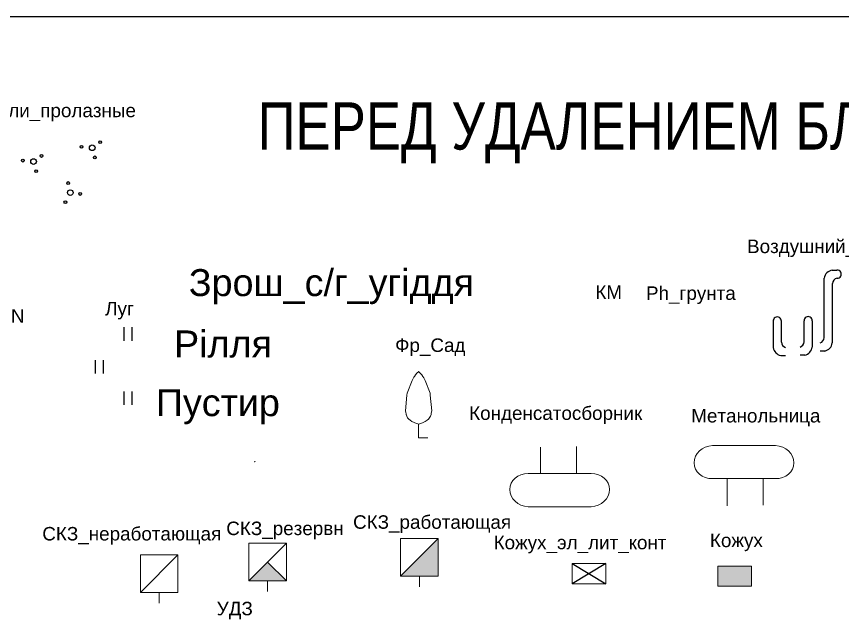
# Model space of a CAD drawing. Header units: millimetres. Extents: x -226 to 1784, y 0 to 1137.
# Drawn here: x -162.3 to -101.1, y 194.9 to 239.9 of the extents above; entities that cross this region are included whole.
import ezdxf

# ---------------------------------------------------------------- set-up
doc = ezdxf.new("R2010")
doc.units = ezdxf.units.MM
for name, color, linetype in [('ИсследТрД', 6, 'Continuous'), ('Перешкоди', 7, 'Continuous'), ('Текст', 7, 'Continuous')]:
    doc.layers.add(name, color=color, linetype=linetype)
doc.styles.get("Standard").update_dxf_attribs({"font": 'arial.ttf'})

# ---------------------------------------------------------------- blocks, each defined once
blk = doc.blocks.new('СКЗ_неработающая')
at = {"layer": 'Перешкоди', "color": 7, "linetype": 'ByBlock', "lineweight": 15}
for p, q in [((1.392, 3.58), (-1.392, 3.58)), ((-1.392, 3.58), (-1.392, 0.796)), ((-1.392, 0.796), (1.392, 3.58)), ((1.392, 0.796), (1.392, 3.58)), ((-1.392, 0.796), (1.392, 0.796)), ((0, 0), (0, 0.796))]:
    blk.add_line(p, q, dxfattribs=at)
blk = doc.blocks.new('СКЗ_работающая')
at = {"layer": 'Перешкоди', "linetype": 'ByBlock', "lineweight": 15}
blk.add_hatch(color=7, dxfattribs=at).paths.add_polyline_path([(-1.392, 0.796), (1.392, 0.796), (1.392, 3.58)])
at = {"layer": 'Перешкоди', "color": 7, "linetype": 'ByBlock', "lineweight": 15}
for p, q in [((1.392, 3.58), (-1.392, 3.58)), ((-1.392, 3.58), (-1.392, 0.796)), ((-1.392, 0.796), (1.392, 3.58)), ((1.392, 0.796), (1.392, 3.58)), ((-1.392, 0.796), (1.392, 0.796)), ((0, 0), (0, 0.796))]:
    blk.add_line(p, q, dxfattribs=at)
blk = doc.blocks.new('СКЗ_резервн')
at = {"layer": 'Перешкоди', "lineweight": -2}
h = blk.add_hatch(color=7, dxfattribs=at)
h.paths.add_polyline_path([(0, 2.188), (0, 0.796), (1.392, 0.796)])
h.paths.add_polyline_path([(0, 2.188), (-1.392, 0.796), (0, 0.796)])
at = {"layer": 'Перешкоди', "color": 7, "linetype": 'ByBlock', "lineweight": 15}
for p, q in [((1.392, 3.58), (-1.392, 3.58)), ((-1.392, 3.58), (-1.392, 0.796)), ((-1.392, 0.796), (1.392, 3.58)), ((1.392, 0.796), (1.392, 3.58)), ((-1.392, 0.796), (1.392, 0.796)), ((0, 0), (0, 0.796))]:
    blk.add_line(p, q, dxfattribs=at)
at = {"layer": 'Перешкоди', "color": 7, "lineweight": -2}
blk.add_line((1.392, 0.796), (0, 2.188), dxfattribs=at)
blk = doc.blocks.new('Кожух_эл_лит_конт')
at = {"layer": 'Перешкоди', "color": 7, "linetype": 'ByBlock', "lineweight": 15}
for p, q in [((1.25, 0.75), (-1.25, 0.75)), ((-1.25, 0.75), (-1.25, -0.75)), ((1.25, -0.75), (1.25, 0.75)), ((-1.25, -0.75), (1.25, -0.75))]:
    blk.add_line(p, q, dxfattribs=at)
at = {"layer": 'Перешкоди', "color": 7, "lineweight": -2}
for p, q in [((-1.25, 0.75), (1.25, -0.75)), ((1.25, 0.75), (-1.25, -0.75))]:
    blk.add_line(p, q, dxfattribs=at)
at = {"layer": 'Перешкоди', "color": 5, "linetype": 'ByBlock', "lineweight": 15}
blk.add_line((0.25, -0.75), (0.25, -0.75), dxfattribs=at)
blk = doc.blocks.new('Фр_Сад')
at = {"layer": 'Перешкоди', "color": 3, "linetype": 'ByBlock', "lineweight": 15}
for p, q in [((-0.123, 4.796), (0.011, 4.925)), ((0.123, 4.796), (-0.011, 4.925)), ((-0.474, 4.27), (-0.35, 4.502)), ((-0.35, 4.502), (-0.319, 4.557)), ((-0.319, 4.557), (-0.233, 4.673)), ((-0.233, 4.673), (-0.123, 4.796)), ((0.233, 4.673), (0.123, 4.796)), ((0.319, 4.557), (0.233, 4.673)), ((0.381, 4.447), (0.319, 4.557)), ((0.474, 4.27), (0.35, 4.502)), ((-0.474, 4.27), (-0.846, 3.32)), ((0.474, 4.27), (0.846, 3.32)), ((-0.865, 3.179), (-0.968, 2.011)), ((-0.865, 3.179), (-0.846, 3.32)), ((0.865, 3.179), (0.846, 3.32)), ((0.865, 3.179), (0.968, 2.011)), ((-0.968, 2.011), (-0.896, 1.67)), ((0.916, 1.728), (0.935, 1.842)), ((0.968, 2.011), (0.935, 1.842)), ((-0.876, 1.613), (-0.916, 1.728)), ((-0.815, 1.505), (-0.876, 1.613)), ((-0.73, 1.405), (-0.815, 1.505)), ((-0.623, 1.312), (-0.73, 1.405)), ((-0.494, 1.227), (-0.623, 1.312)), ((-0.342, 1.149), (-0.494, 1.227)), ((0.342, 1.149), (0.494, 1.227)), ((0.494, 1.227), (0.623, 1.312)), ((0.623, 1.312), (0.73, 1.405)), ((0.73, 1.405), (0.876, 1.613)), ((0.876, 1.613), (0.916, 1.728)), ((-0.168, 1.079), (-0.342, 1.149)), ((0.029, 1.016), (-0.168, 1.079)), ((-0.029, 1.016), (0.168, 1.079)), ((0, 0), (0, 1.025)), ((0.168, 1.079), (0.342, 1.149)), ((0, 0), (0.678, 0))]:
    blk.add_line(p, q, dxfattribs=at)
blk = doc.blocks.new('Кожух')
at = {"layer": 'Перешкоди', "linetype": 'ByBlock', "lineweight": 15}
blk.add_hatch(color=7, dxfattribs=at).paths.add_polyline_path([(1.24, 0.736), (-1.26, 0.736), (-1.26, -0.764), (1.24, -0.764)])
at = {"layer": 'Перешкоди', "color": 7, "linetype": 'ByBlock', "lineweight": 15}
for p, q in [((1.24, 0.736), (-1.26, 0.736)), ((-1.26, 0.736), (-1.26, -0.764)), ((1.24, -0.764), (1.24, 0.736)), ((-1.26, -0.764), (1.24, -0.764)), ((0.24, -0.764), (0.24, -0.764))]:
    blk.add_line(p, q, dxfattribs=at)
blk = doc.blocks.new('Сх_поля')
at = {"layer": 'Перешкоди', "lineweight": -2, "insert": (0, 2.333), "char_height": 2, "width": 6.94213, "attachment_point": 1}
blk.add_mtext('Рiлля', dxfattribs=at)
blk = doc.blocks.new('Возд_перех_нач')
at = {"layer": 'ИсследТрД', "lineweight": -2}
for p, q in [((0.908, 5.699), (1.252, 5.699)), ((0.307, 0.692), (0.309, 5.099)), ((0.909, 4.694), (0.906, 0.3))]:
    blk.add_line(p, q, dxfattribs=at)
at = {"layer": 'ИсследТрД'}
blk.add_line((0.354, -0.3), (0, -0.3), dxfattribs=at)
at = {"layer": 'ИсследТрД', "lineweight": -2}
for centre, radius, start, end in [((1.026, 4.983), 0.726, 99.37749, 170.78762), ((1.275, 5.399), 0.301, 266.38341, 94.25524), ((1.347, 4.67), 0.438, 101.97961, 176.95164), ((-0.122, 0.712), 0.43, 286.50953, 357.32584), ((0.207, 0.389), 0.705, 282.09084, 352.74045)]:
    blk.add_arc(centre, radius, start, end, dxfattribs=at)
blk = doc.blocks.new('Сх_поля_орош')
at = {"layer": 'Перешкоди', "lineweight": -2, "insert": (-0.485, 1.989), "char_height": 2, "width": 27.54157, "attachment_point": 1}
blk.add_mtext('Зрош_с/г_угiддя', dxfattribs=at)
blk = doc.blocks.new('Метанольница')
at = {"layer": 'Перешкоди', "lineweight": 0}
for p, q in [((-2.335, 4.461), (2.34, 4.461)), ((-2.337, 2.006), (2.337, 2.006))]:
    blk.add_line(p, q, dxfattribs=at)
at = {"layer": 'Перешкоди', "color": 7, "linetype": 'ByBlock', "lineweight": 0}
for p, q in [((-1.251, 0), (-1.251, 2.006)), ((1.417, 0.039), (1.417, 2.006))]:
    blk.add_line(p, q, dxfattribs=at)
blk.add_ellipse((-2.31, 3.235), major_axis=(-1.372, -0.235), ratio=0.878815, start_param=4.580953, end_param=7.684579, dxfattribs=at)
at = {"layer": 'Перешкоди', "color": 7, "linetype": 'ByBlock', "lineweight": 0, "extrusion": (0, 0, -1)}
blk.add_ellipse((2.312, 3.235), major_axis=(1.372, -0.238), ratio=0.878815, start_param=4.580953, end_param=7.684579, dxfattribs=at)
blk = doc.blocks.new('Пустырь')
at = {"layer": 'Текст', "insert": (0, 1), "char_height": 2, "width": 4.88869, "attachment_point": 1}
blk.add_mtext('Пустир', dxfattribs=at)
blk = doc.blocks.new('Конденсатосборник')
at = {"layer": 'Перешкоди', "color": 7, "linetype": 'ByBlock', "lineweight": 0}
for p, q in [((0, 0), (0, -1.967)), ((2.669, 0.039), (2.669, -1.967))]:
    blk.add_line(p, q, dxfattribs=at)
at = {"layer": 'Перешкоди', "lineweight": 0}
for p, q in [((3.755, -1.967), (-0.92, -1.967)), ((3.753, -4.422), (-0.922, -4.422))]:
    blk.add_line(p, q, dxfattribs=at)
at = {"layer": 'Перешкоди', "color": 7, "linetype": 'ByBlock', "lineweight": 0, "extrusion": (0, 0, -1)}
blk.add_ellipse((-0.895, -3.196), major_axis=(-1.372, 0.238), ratio=0.878815, start_param=4.580953, end_param=7.684579, dxfattribs=at)
at = {"layer": 'Перешкоди', "color": 7, "linetype": 'ByBlock', "lineweight": 0}
blk.add_ellipse((3.727, -3.196), major_axis=(1.372, 0.235), ratio=0.878815, start_param=4.580953, end_param=7.684579, dxfattribs=at)
blk = doc.blocks.new('Заросли_пролазные')
at = {"lineweight": -2}
h = blk.add_hatch(color=256, dxfattribs=at)
h.set_gradient(color1=(5, 5, 5), color2=(0, 0, 0), one_color=1)
h.paths.add_polyline_path([(5.843, 1.379, 1), (5.632, 1.379, 1)])
h.paths.add_polyline_path([(4.245, 1.03, 1), (4.456, 1.03, 1)])
h.paths.add_polyline_path([(5.439, 0.252, 1), (5.228, 0.252, 1)])
h = blk.add_hatch(color=256, dxfattribs=at)
h.set_gradient(color1=(5, 5, 5), color2=(0, 0, 0), one_color=1)
h.paths.add_polyline_path([(1.493, 0.359, 1), (1.282, 0.359, 1)])
h.paths.add_polyline_path([(-0.105, 0.01, 1), (0.106, 0.01, 1)])
h.paths.add_polyline_path([(1.088, -0.768, 1), (0.878, -0.768, 1)])
h = blk.add_hatch(color=256, dxfattribs=at)
h.set_gradient(color1=(5, 5, 5), color2=(0, 0, 0), one_color=1)
h.paths.add_polyline_path([(3.468, -1.652, 1), (3.258, -1.652, 1)])
h.paths.add_polyline_path([(3.256, -3.066, 1), (3.045, -3.066, 1)])
h.paths.add_polyline_path([(4.352, -2.459, 1), (4.142, -2.459, 1)])
for centre, radius in [((5.737, 1.379), 0.105), ((4.351, 1.03), 0.105), ((5.144, 0.963), 0.21), ((0, 0.01), 0.105), ((0.794, -0.057), 0.21), ((1.387, 0.359), 0.105), ((5.333, 0.252), 0.105), ((0.983, -0.768), 0.105), ((3.363, -1.652), 0.105), ((3.518, -2.36), 0.21), ((4.247, -2.459), 0.105), ((3.15, -3.066), 0.105)]:
    blk.add_circle(centre, radius, dxfattribs=at)
blk = doc.blocks.new('Объект')
at = {"lineweight": -2}
blk.add_circle((0, 0), 0.01, dxfattribs=at)
blk = doc.blocks.new('КМ')
at = {"layer": 'Defpoints'}
blk.add_point((0, 0), dxfattribs=at)
blk = doc.blocks.new('Ph_грунта')
at = {"layer": 'Defpoints'}
blk.add_point((0, 0), dxfattribs=at)
blk = doc.blocks.new('Луг')
at = {"layer": 'Перешкоди', "color": 3, "linetype": 'ByBlock'}
for p, q in [((-0.3, 2.934), (-0.3, 1.934)), ((0.3, 2.934), (0.3, 1.934)), ((-2.434, 0.5), (-2.434, -0.5)), ((-1.833, 0.5), (-1.833, -0.5)), ((-0.3, -1.821), (-0.3, -2.821)), ((0.3, -1.821), (0.3, -2.821))]:
    blk.add_line(p, q, dxfattribs=at)
blk = doc.blocks.new('Вход_в_землю')
at = {"layer": 'ИсследТрД', "lineweight": -2}
for p, q in [((-0.908, 2.236), (-0.907, 0.286)), ((-0.307, 0.692), (-0.308, 2.233))]:
    blk.add_line(p, q, dxfattribs=at)
at = {"layer": 'ИсследТрД'}
blk.add_line((-0.354, -0.3), (0, -0.3), dxfattribs=at)
at = {"layer": 'ИсследТрД', "lineweight": -2}
for centre, radius, start, end in [((-0.608, 2.255), 0.301, 355.74476, 183.61659), ((0.122, 0.712), 0.43, 182.67416, 253.49047), ((-0.203, 0.396), 0.712, 188.85841, 257.71698)]:
    blk.add_arc(centre, radius, start, end, dxfattribs=at)
blk = doc.blocks.new('Выход_из_земли')
at = {"layer": 'ИсследТрД', "lineweight": -2}
for p, q in [((0.307, 0.692), (0.308, 2.233)), ((0.908, 2.236), (0.907, 0.286))]:
    blk.add_line(p, q, dxfattribs=at)
at = {"layer": 'ИсследТрД'}
blk.add_line((0.354, -0.3), (0, -0.3), dxfattribs=at)
at = {"layer": 'ИсследТрД', "lineweight": -2}
for centre, radius, start, end in [((0.608, 2.255), 0.301, 356.38341, 184.25524), ((-0.122, 0.712), 0.43, 286.50953, 357.32584), ((0.203, 0.396), 0.712, 282.28302, 351.14159)]:
    blk.add_arc(centre, radius, start, end, dxfattribs=at)

msp = doc.modelspace()

# ---------------------------------------------------------------- linework, layer by layer
at = {"layer": 'Перешкоди', "color": 1, "lineweight": -2}
msp.add_lwpolyline([(-226.368, 239.925), (-52.51, 239.925), (-52.51, 84.258), (-226.368, 84.258)], close=True, dxfattribs=at)

# ---------------------------------------------------------------- block references
at = {"lineweight": -2}
for name, p in [('Заросли_пролазные', (-161.851, 229.229)), ('Сх_поля_орош', (-149.058, 219.21)), ('Возд_перех_нач', (-102.737, 215.427)), ('Пустырь', (-151.988, 211.298)), ('Конденсатосборник', (-123.464, 208.003)), ('Метанольница', (-108.381, 203.66)), ('Объект', (-144.658, 206.916))]:
    msp.add_blockref(name, p, dxfattribs=at)
at = {"layer": 'Defpoints'}
for name, p in [('КМ', (-118.211, 218.271)), ('Ph_грунта', (-115.207, 218.348)), ('Луг', (-154.061, 213.958))]:
    msp.add_blockref(name, p, dxfattribs=at)
at = {"layer": 'ИсследТрД'}
for name, p in [('Вход_в_землю', (-105.301, 215.095)), ('Выход_из_земли', (-104.224, 215.123))]:
    msp.add_blockref(name, p, dxfattribs=at)
at = {"layer": 'Перешкоди', "lineweight": -2}
for name, p in [('Фр_Сад', (-132.502, 208.68)), ('Кожух', (-109.053, 198.451))]:
    msp.add_blockref(name, p, dxfattribs=at)
at = {"layer": 'Перешкоди', "color": 7, "lineweight": -2}
for name, p in [('СКЗ_работающая', (-132.444, 197.644)), ('СКЗ_резервн', (-143.702, 197.291)), ('СКЗ_неработающая', (-151.744, 196.438)), ('Кожух_эл_лит_конт', (-119.87, 198.619))]:
    msp.add_blockref(name, p, dxfattribs=at)
at = {"layer": 'Текст'}
msp.add_blockref('Сх_поля', (-150.639, 214.316), dxfattribs=at)

# ---------------------------------------------------------------- texts
at = {"layer": 'Перешкоди', "color": 1, "lineweight": -2, "width": 0.8}
msp.add_text('ПЕРЕД УДАЛЕНИЕМ БЛОКА ПОДУМАЙ!!!', height=3.5, dxfattribs=at).set_placement((-144.446, 230.062))
at = {"layer": 'Текст', "char_height": 1, "attachment_point": 1}
for s, insert, width in [('Заросли_пролазные', (-166.806, 233.46), 4.88869), ('Воздушний_переход', (-108.151, 223.387), 12.05446), ('КМ', (-119.4, 219.995), 2.31564), ('Ph_грунта', (-115.646, 219.915), 2.31564), ('Луг', (-155.75, 218.765), 3.1171), ('Переход_DN', (-170.145, 218.223), 4.88869), ('Фр_Сад', (-134.247, 216.057), 6.38649), ('Конденсатосборник', (-128.756, 211.02), 6.94213), ('Метанольница', (-112.288, 210.83), 6.94213), ('СКЗ_работающая', (-137.365, 202.948), 4.88869), ('СКЗ_неработающая', (-160.409, 202.081), 4.88869), ('СКЗ_резервн', (-146.766, 202.479), 4.88869), ('Кожух', (-110.903, 201.587), 4.42035), ('Кожух_эл_лит_конт', (-126.943, 201.431), 4.88869), ('УДЗ', (-147.474, 196.535), 4.88869)]:
    msp.add_mtext(s, dxfattribs=dict(at, insert=insert, width=width))

doc.saveas('drawing.dxf')
